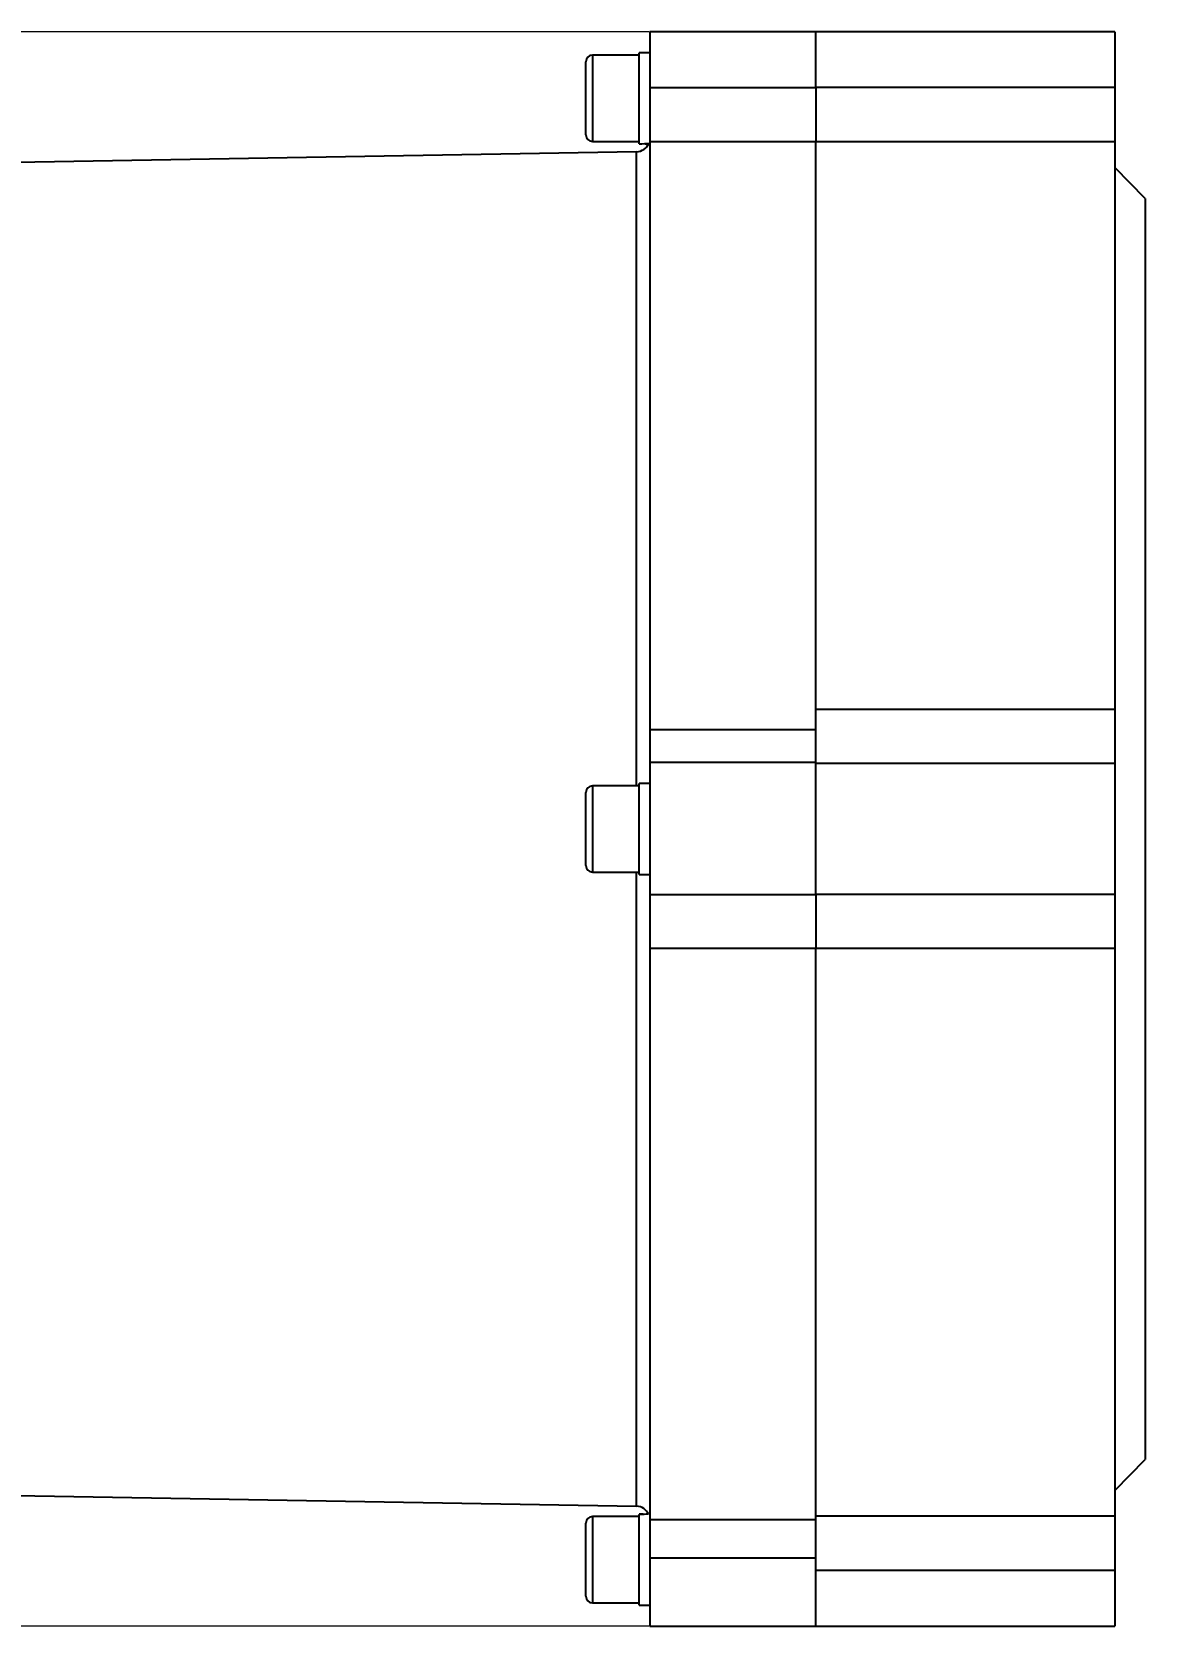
# Model space of a CAD drawing. Header units: millimetres. Extents: x 1726 to 4771, y 590 to 2743.
# Drawn here: x 3582 to 3749.6, y 2191.7 to 2431.7 of the extents above; entities that cross this region are included whole.
import ezdxf

# ---------------------------------------------------------------- set-up
doc = ezdxf.new("R2010")
doc.units = ezdxf.units.MM
doc.layers.add('AM_5', color=3, linetype='Continuous', lineweight=25)
doc.styles.add('SLDTEXTSTYLE1', font='txt.shx', dxfattribs={"width": 0.7, "bigfont": 'gbcbig.shx'})
doc.dimstyles.new('SLDDIMSTYLE12$0', dxfattribs={"dimtxt": 12, "dimasz": 10, "dimexe": 0, "dimexo": 0.0625, "dimgap": 0.875, "dimtad": 1, "dimdec": 1, "dimlfac": 1.8, "dimrnd": 1e-09, "dimzin": 12, "dimdsep": 46, "dimtxsty": 'SLDTEXTSTYLE1', "dimcen": 0.09, "dimdle": 8.16, "dimclrd": 3, "dimclre": 3, "dimadec": 0, "dimazin": 3, "dimtfac": 1, "dimtdec": 1, "dimtofl": 0, "dimtmove": 0, "dimatfit": 3, "dimfxl": 0, "dimfrac": 2, "dimtolj": 1, "dimlwd": 5, "dimlwe": 5, "dimarcsym": 0})

# ---------------------------------------------------------------- blocks, each defined once
blk = doc.blocks.new('*D57')
at = {"layer": 'AM_5', "color": 3, "linetype": 'ByBlock', "lineweight": 5, "transparency": 16777216}
for p, q in [((3674.95, 2431.7), (3355, 2431.7)), ((3355, 2421.7), (3355, 2201.7)), ((3674.95, 2191.7), (3355, 2191.7))]:
    blk.add_line(p, q, dxfattribs=at)
at = {"layer": 'AM_5', "color": 3, "transparency": 16777216}
for points in [[(3353.33, 2421.7), (3356.66, 2421.7), (3355, 2431.7)], [(3353.33, 2201.7), (3356.66, 2201.7), (3355, 2191.7)]]:
    blk.add_solid(points, dxfattribs=at)
at = {"layer": 'Defpoints', "color": 0, "transparency": 16777216}
for p in [(3675.01, 2431.7), (3355, 2191.7), (3675.01, 2191.7)]:
    blk.add_point(p, dxfattribs=at)
at = {"layer": 'AM_5', "color": 0, "transparency": 16777216, "insert": (3348.12, 2311.7), "char_height": 12, "attachment_point": 5, "rotation": 90, "style": 'SLDTEXTSTYLE1'}
blk.add_mtext('\\A1;240', dxfattribs=at)

msp = doc.modelspace()

# ---------------------------------------------------------------- linework, layer by layer
at = {"color": 7, "linetype": 'Continuous', "lineweight": 25}
for p, q in [((3700.01, 2431.7), (3675.01, 2431.7)), ((3675.01, 2431.7), (3675.01, 2423.347)), ((3745.01, 2431.7), (3700.01, 2431.7)), ((3700.01, 2423.347), (3700.01, 2431.7)), ((3745.01, 2431.7), (3745.01, 2423.347)), ((3665.41, 2421.7), (3665.41, 2427.2)), ((3673.41, 2428.2), (3666.41, 2428.2)), ((3666.41, 2428.2), (3666.41, 2421.7)), ((3675.01, 2428.54), (3673.41, 2428.54)), ((3673.41, 2414.86), (3673.41, 2428.54)), ((3665.41, 2416.2), (3665.41, 2421.7)), ((3666.41, 2421.7), (3666.41, 2415.2)), ((3675.01, 2423.347), (3700.01, 2423.347)), ((3675.01, 2423.347), (3675.01, 2415.143)), ((3700.01, 2423.347), (3700.01, 2415.143)), ((3745.01, 2423.347), (3700.01, 2423.347)), ((3745.01, 2423.347), (3745.01, 2415.143)), ((3666.41, 2415.2), (3673.41, 2415.2)), ((3700.01, 2415.143), (3675.01, 2415.143)), ((3675.01, 2415.143), (3675.01, 2326.654)), ((3700.01, 2329.711), (3700.01, 2415.143)), ((3745.01, 2415.143), (3700.01, 2415.143)), ((3745.01, 2415.143), (3745.01, 2329.711)), ((3673.045, 2413.665), (3412.729, 2409.122)), ((3673.045, 2318.2), (3673.045, 2413.665)), ((3749.584, 2406.628), (3745.01, 2411.292)), ((3749.584, 2406.628), (3749.584, 2216.771)), ((3745.01, 2329.711), (3700.01, 2329.711)), ((3700.01, 2321.563), (3700.01, 2329.711)), ((3745.01, 2329.711), (3745.01, 2321.563)), ((3675.01, 2326.654), (3700.01, 2326.654)), ((3675.01, 2326.654), (3675.01, 2321.7)), ((3700.01, 2321.7), (3675.01, 2321.7)), ((3675.01, 2321.7), (3675.01, 2301.836)), ((3700.01, 2301.836), (3700.01, 2321.563)), ((3745.01, 2321.563), (3700.01, 2321.563)), ((3745.01, 2321.563), (3745.01, 2301.836)), ((3675.01, 2318.54), (3673.41, 2318.54)), ((3673.41, 2304.86), (3673.41, 2318.54)), ((3665.41, 2306.2), (3665.41, 2317.2)), ((3673.41, 2318.2), (3666.41, 2318.2)), ((3666.41, 2318.2), (3666.41, 2305.2)), ((3666.41, 2305.2), (3673.41, 2305.2)), ((3673.045, 2209.734), (3673.045, 2305.2)), ((3673.41, 2304.86), (3675.01, 2304.86)), ((3675.01, 2301.836), (3700.01, 2301.836)), ((3675.01, 2301.836), (3675.01, 2293.688)), ((3700.01, 2301.836), (3700.01, 2293.688)), ((3745.01, 2301.836), (3700.01, 2301.836)), ((3745.01, 2301.836), (3745.01, 2293.688)), ((3700.01, 2293.688), (3675.01, 2293.688)), ((3675.01, 2293.688), (3675.01, 2207.77)), ((3700.01, 2208.256), (3700.01, 2293.688)), ((3745.01, 2293.688), (3700.01, 2293.688)), ((3745.01, 2293.688), (3745.01, 2208.256)), ((3745.01, 2212.107), (3749.584, 2216.771)), ((3412.729, 2214.278), (3673.045, 2209.734)), ((3673.41, 2208.2), (3666.41, 2208.2)), ((3666.41, 2208.2), (3666.41, 2195.2)), ((3673.41, 2208.54), (3673.41, 2208.477)), ((3673.41, 2194.86), (3673.41, 2208.477)), ((3745.01, 2208.256), (3700.01, 2208.256)), ((3700.01, 2200.052), (3700.01, 2208.256)), ((3745.01, 2208.256), (3745.01, 2200.052)), ((3665.41, 2196.2), (3665.41, 2207.2)), ((3675.01, 2207.77), (3700.01, 2207.77)), ((3675.01, 2207.77), (3675.01, 2201.92)), ((3700.01, 2201.92), (3675.01, 2201.92)), ((3675.01, 2201.92), (3675.01, 2191.7)), ((3700.01, 2191.7), (3700.01, 2200.052)), ((3745.01, 2200.052), (3700.01, 2200.052)), ((3745.01, 2200.052), (3745.01, 2191.7)), ((3666.41, 2195.2), (3673.41, 2195.2)), ((3673.41, 2194.86), (3675.01, 2194.86)), ((3675.01, 2191.7), (3700.01, 2191.7)), ((3700.01, 2191.7), (3745.01, 2191.7))]:
    msp.add_line(p, q, dxfattribs=at)
for centre, radius, start, end in [((3666.41, 2427.2), 1, 90, 180), ((3666.41, 2416.2), 1, 180, 270), ((3673.01, 2415.665), 2, 271, 337.85846), ((3666.41, 2317.2), 1, 90, 180), ((3666.41, 2306.2), 1, 180, 270), ((3666.41, 2207.2), 1, 90, 180), ((3673.01, 2207.734), 2, 23.72512, 89), ((3666.41, 2196.2), 1, 180, 270)]:
    msp.add_arc(centre, radius, start, end, dxfattribs=at)
for centre, start_param, end_param in [((3673.41, 2421.7), 4.712389, 4.8478556), ((3675.01, 2421.7), 4.6448112, 4.6981212), ((3673.41, 2201.7), 1.5032186, 1.5707963), ((3675.01, 2201.7), 1.5850641, 1.706263)]:
    msp.add_ellipse(centre, major_axis=(11.847, 0), ratio=0.5773503, start_param=start_param, end_param=end_param, dxfattribs=at)

# ---------------------------------------------------------------- dimensions: what is measured, and where the dimension line sits
at = {"layer": 'AM_5'}
dim = msp.add_linear_dim(base=(3354.996, 2191.7), p1=(3675.01, 2431.7), p2=(3675.01, 2191.7), angle=90, dimstyle='SLDDIMSTYLE12$0', override={"dimlfac": 1, "dimfxl": 1.25, "dimarcsym": 1}, dxfattribs=at)
dim.commit()
dim.dimension.update_dxf_attribs({"geometry": '*D57', "text_midpoint": (3348.121, 2311.7)})

doc.saveas('drawing.dxf')
